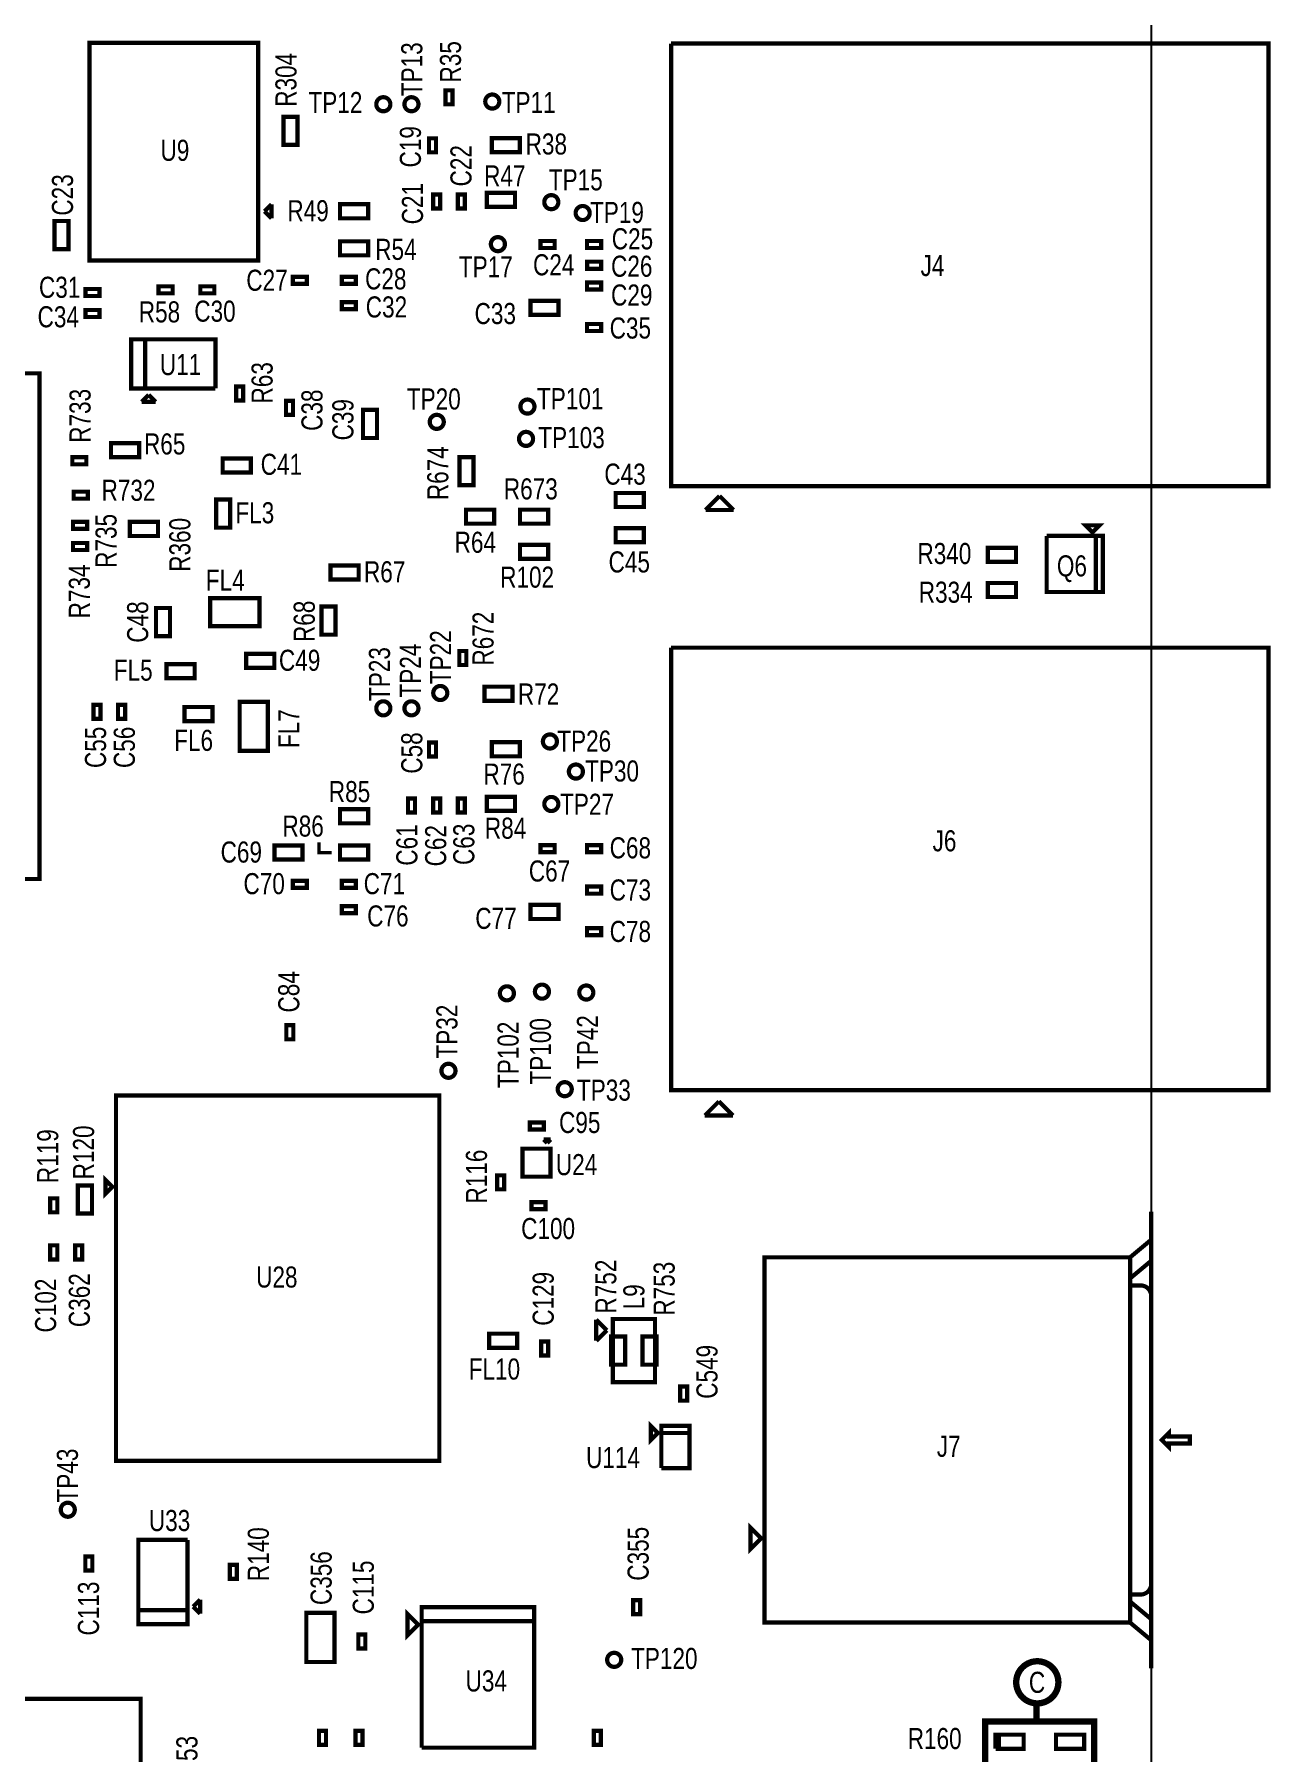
# Model space of a CAD drawing. Extents: x -19 to 106, y -45 to 160.
# Drawn here: x 40.8 to 85.5, y 55.1 to 117.2 of the extents above; entities that cross this region are included whole.
import ezdxf
from ezdxf.enums import TextEntityAlignment as Align

# ---------------------------------------------------------------- set-up
doc = ezdxf.new("R2010")
doc.units = 0
for name, color, linetype in [('BG_OUTLINE', 95, 'CONTINUOUS'), ('PG_ASSEMBLY_TOP', 120, 'CONTINUOUS'), ('RD_ASSEMBLY_TOP', 120, 'CONTINUOUS')]:
    doc.layers.add(name, color=color, linetype=linetype)

msp = doc.modelspace()

# ---------------------------------------------------------------- linework, layer by layer
at = {"layer": 'BG_OUTLINE'}
msp.add_lwpolyline([(-3.809746, -3.81), (81.190084, -3.81), (81.190084, 146.286728), (-3.809746, 146.286728)], close=True, dxfattribs=at)
at = {"layer": 'BG_OUTLINE', "const_width": 0.1524}
msp.add_lwpolyline([(81.1784, 58.115454), (81.1784, 74.625454)], dxfattribs=at)
at = {"layer": 'PG_ASSEMBLY_TOP'}
for points, const_width in [([(48.90516, 116.89207), (42.80916, 116.89207), (42.80916, 109.01807), (48.90516, 109.01807), (48.90516, 116.89207)], 0.1524), ([(65.099184, 100.86213), (66.242184, 100.86213), (63.829184, 100.86213), (63.829184, 116.86413)], 0.1524), ([(63.829184, 116.86413), (85.419184, 116.86413), (85.419184, 100.86213), (65.099184, 100.86213)], 0.1524), ([(55.931562, 114.66576), (55.931562, 115.17376), (55.677562, 115.17376), (55.677562, 114.66576), (55.931562, 114.66576)], 0.1524), ([(50.327306, 113.198656), (50.327306, 114.214656), (49.819306, 114.214656), (49.819306, 113.198656), (50.327306, 113.198656)], 0.1524), ([(55.334662, 112.929924), (55.334662, 113.437924), (55.080662, 113.437924), (55.080662, 112.929924), (55.334662, 112.929924)], 0.1524), ([(57.347866, 112.936274), (58.363866, 112.936274), (58.363866, 113.444274), (57.347866, 113.444274), (57.347866, 112.936274)], 0.1524), ([(55.23357, 111.408718), (55.23357, 110.900718), (55.48757, 110.900718), (55.48757, 111.408718), (55.23357, 111.408718)], 0.1524), ([(56.12257, 111.408718), (56.12257, 110.900718), (56.37657, 110.900718), (56.37657, 111.408718), (56.12257, 111.408718)], 0.1524), ([(57.17286, 110.96117), (58.18886, 110.96117), (58.18886, 111.46917), (57.17286, 111.46917), (57.17286, 110.96117)], 0.1524), ([(49.38776, 111.05007), (49.13376, 110.79607)], 0.1524), ([(49.13376, 110.79607), (49.38776, 110.54207)], 0.1524), ([(49.38776, 110.54207), (49.38776, 111.05007)], 0.1524), ([(52.878736, 111.053118), (51.862736, 111.053118), (51.862736, 110.545118), (52.878736, 110.545118), (52.878736, 111.053118)], 0.1524), ([(42.05097, 109.43336), (42.05097, 110.44936), (41.54297, 110.44936), (41.54297, 109.43336), (42.05097, 109.43336)], 0.1524), ([(52.878736, 109.71403), (51.862736, 109.71403), (51.862736, 109.20603), (52.878736, 109.20603), (52.878736, 109.71403)], 0.1524), ([(59.620912, 109.72419), (59.112912, 109.72419), (59.112912, 109.47019), (59.620912, 109.47019), (59.620912, 109.72419)], 0.1524), ([(60.790328, 109.47019), (61.298328, 109.47019), (61.298328, 109.72419), (60.790328, 109.72419), (60.790328, 109.47019)], 0.1524), ([(60.79617, 108.72216), (61.30417, 108.72216), (61.30417, 108.97616), (60.79617, 108.97616), (60.79617, 108.72216)], 0.1524), ([(45.814488, 108.08716), (45.306488, 108.08716), (45.306488, 107.83316), (45.814488, 107.83316), (45.814488, 108.08716)], 0.1524), ([(47.324264, 108.08716), (46.816264, 108.08716), (46.816264, 107.83316), (47.324264, 107.83316), (47.324264, 108.08716)], 0.1524), ([(50.664872, 108.43133), (50.156872, 108.43133), (50.156872, 108.17733), (50.664872, 108.17733), (50.664872, 108.43133)], 0.1524), ([(51.928268, 108.17733), (52.436268, 108.17733), (52.436268, 108.43133), (51.928268, 108.43133), (51.928268, 108.17733)], 0.1524), ([(60.790328, 107.970066), (61.298328, 107.970066), (61.298328, 108.224066), (60.790328, 108.224066), (60.790328, 107.970066)], 0.1524), ([(42.66311, 107.737148), (43.17111, 107.737148), (43.17111, 107.991148), (42.66311, 107.991148), (42.66311, 107.737148)], 0.1524), ([(51.928268, 107.26293), (52.436268, 107.26293), (52.436268, 107.51693), (51.928268, 107.51693), (51.928268, 107.26293)], 0.1524), ([(58.745628, 107.05338), (59.761628, 107.05338), (59.761628, 107.56138), (58.745628, 107.56138), (58.745628, 107.05338)], 0.1524), ([(42.66311, 106.975148), (43.17111, 106.975148), (43.17111, 107.229148), (42.66311, 107.229148), (42.66311, 106.975148)], 0.1524), ([(44.824396, 106.17073), (44.824396, 104.39273), (44.316396, 104.39273), (44.316396, 106.17073), (47.364396, 106.17073), (47.364396, 104.39273)], 0.1524), ([(47.364396, 104.39273), (44.824396, 104.39273), (44.824396, 106.17073)], 0.1524), ([(60.790328, 106.470196), (61.298328, 106.470196), (61.298328, 106.724196), (60.790328, 106.724196), (60.790328, 106.470196)], 0.1524), ([(41.00703, 86.653624), (41.00703, 104.941624), (22.71903, 104.941624), (22.71903, 86.653624), (41.00703, 86.653624)], 0.1524), ([(48.3616, 103.957628), (48.3616, 104.465628), (48.1076, 104.465628), (48.1076, 103.957628), (48.3616, 103.957628)], 0.1524), ([(44.951396, 104.16413), (44.697396, 103.91013)], 0.1524), ([(44.697396, 103.91013), (45.205396, 103.91013)], 0.1524), ([(45.205396, 103.91013), (44.951396, 104.16413)], 0.1524), ([(49.910238, 103.948484), (49.910238, 103.440484), (50.164238, 103.440484), (50.164238, 103.948484), (49.910238, 103.948484)], 0.1524), ([(52.69357, 103.61676), (52.69357, 102.60076), (53.20157, 102.60076), (53.20157, 103.61676), (52.69357, 103.61676)], 0.1524), ([(42.1894, 101.6508), (42.6974, 101.6508), (42.6974, 101.9048), (42.1894, 101.9048), (42.1894, 101.6508)], 0.1524), ([(43.5864, 101.9048), (44.6024, 101.9048), (44.6024, 102.4128), (43.5864, 102.4128), (43.5864, 101.9048)], 0.1524), ([(47.62373, 101.35362), (48.63973, 101.35362), (48.63973, 101.86162), (47.62373, 101.86162), (47.62373, 101.35362)], 0.1524), ([(56.689498, 100.893626), (56.689498, 101.909626), (56.181498, 101.909626), (56.181498, 100.893626), (56.689498, 100.893626)], 0.1524), ([(42.2402, 100.4062), (42.7482, 100.4062), (42.7482, 100.6602), (42.2402, 100.6602), (42.2402, 100.4062)], 0.1524), ([(62.843918, 100.61321), (61.827918, 100.61321), (61.827918, 100.10521), (62.843918, 100.10521), (62.843918, 100.61321)], 0.1524), ([(47.895764, 99.360482), (47.895764, 100.376482), (47.387764, 100.376482), (47.387764, 99.360482), (47.895764, 99.360482)], 0.1524), ([(56.417464, 99.502722), (57.433464, 99.502722), (57.433464, 100.010722), (56.417464, 100.010722), (56.417464, 99.502722)], 0.1524), ([(59.383168, 100.010722), (58.367168, 100.010722), (58.367168, 99.502722), (59.383168, 99.502722), (59.383168, 100.010722)], 0.1524), ([(65.581784, 100.50653), (65.073784, 99.99853)], 0.1524), ([(65.073784, 99.99853), (66.089784, 99.99853)], 0.1524), ([(66.089784, 99.99853), (65.581784, 100.50653)], 0.1524), ([(42.2148, 99.314), (42.7228, 99.314), (42.7228, 99.568), (42.2148, 99.568), (42.2148, 99.314)], 0.1524), ([(44.2722, 99.06), (45.2882, 99.06), (45.2882, 99.568), (44.2722, 99.568), (44.2722, 99.06)], 0.1524), ([(62.843918, 99.34321), (61.827918, 99.34321), (61.827918, 98.83521), (62.843918, 98.83521), (62.843918, 99.34321)], 0.1524), ([(79.054198, 99.190556), (79.308198, 99.444556), (78.800198, 99.444556), (79.054198, 99.190556)], 0.1524), ([(42.2148, 98.552), (42.7228, 98.552), (42.7228, 98.806), (42.2148, 98.806), (42.2148, 98.552)], 0.1524), ([(59.383168, 98.740722), (58.367168, 98.740722), (58.367168, 98.232722), (59.383168, 98.232722), (59.383168, 98.740722)], 0.1524), ([(79.181198, 97.031556), (79.181198, 99.063556), (77.403198, 99.063556)], 0.1524), ([(77.403198, 99.063556), (77.403198, 97.031556), (79.435198, 97.031556), (79.435198, 99.063556), (79.181198, 99.063556), (79.181198, 97.031556)], 0.1524), ([(75.277218, 98.122232), (76.293218, 98.122232), (76.293218, 98.630232), (75.277218, 98.630232), (75.277218, 98.122232)], 0.1524), ([(51.52136, 97.48266), (52.53736, 97.48266), (52.53736, 97.99066), (51.52136, 97.99066), (51.52136, 97.48266)], 0.1524), ([(76.293218, 97.360232), (75.277218, 97.360232), (75.277218, 96.852232), (76.293218, 96.852232), (76.293218, 97.360232)], 0.1524), ([(45.72127, 95.43796), (45.72127, 96.45396), (45.21327, 96.45396), (45.21327, 95.43796), (45.72127, 95.43796)], 0.1524), ([(48.951388, 96.811592), (47.173388, 96.811592), (47.173388, 95.795592), (48.951388, 95.795592), (48.951388, 96.811592)], 0.1524), ([(51.70297, 95.48876), (51.70297, 96.50476), (51.19497, 96.50476), (51.19497, 95.48876), (51.70297, 95.48876)], 0.1524), ([(65.099184, 79.01813), (66.242184, 79.01813), (63.829184, 79.01813), (63.829184, 95.02013)], 0.1524), ([(63.829184, 95.02013), (85.419184, 95.02013), (85.419184, 79.01813), (65.099184, 79.01813)], 0.1524), ([(46.613064, 94.42577), (45.597064, 94.42577), (45.597064, 93.91777), (46.613064, 93.91777), (46.613064, 94.42577)], 0.1524), ([(48.472852, 94.292928), (49.488852, 94.292928), (49.488852, 94.800928), (48.472852, 94.800928), (48.472852, 94.292928)], 0.1524), ([(56.17464, 94.900242), (56.17464, 94.392242), (56.42864, 94.392242), (56.42864, 94.900242), (56.17464, 94.900242)], 0.1524), ([(58.098436, 93.60916), (57.082436, 93.60916), (57.082436, 93.10116), (58.098436, 93.10116), (58.098436, 93.60916)], 0.1524), ([(43.20794, 92.44584), (43.20794, 92.95384), (42.95394, 92.95384), (42.95394, 92.44584), (43.20794, 92.44584)], 0.1524), ([(44.09694, 92.44584), (44.09694, 92.95384), (43.84294, 92.95384), (43.84294, 92.44584), (44.09694, 92.44584)], 0.1524), ([(47.25797, 92.87256), (46.24197, 92.87256), (46.24197, 92.36456), (47.25797, 92.36456), (47.25797, 92.87256)], 0.1524), ([(49.252886, 91.286076), (49.252886, 93.064076), (48.236886, 93.064076), (48.236886, 91.286076), (49.252886, 91.286076)], 0.1524), ([(55.334662, 91.085924), (55.334662, 91.593924), (55.080662, 91.593924), (55.080662, 91.085924), (55.334662, 91.085924)], 0.1524), ([(57.347866, 91.092274), (58.363866, 91.092274), (58.363866, 91.600274), (57.347866, 91.600274), (57.347866, 91.092274)], 0.1524), ([(54.31917, 89.564718), (54.31917, 89.056718), (54.57317, 89.056718), (54.57317, 89.564718), (54.31917, 89.564718)], 0.1524), ([(55.23357, 89.564718), (55.23357, 89.056718), (55.48757, 89.056718), (55.48757, 89.564718), (55.23357, 89.564718)], 0.1524), ([(56.12257, 89.564718), (56.12257, 89.056718), (56.37657, 89.056718), (56.37657, 89.564718), (56.12257, 89.564718)], 0.1524), ([(57.17286, 89.11717), (58.18886, 89.11717), (58.18886, 89.62517), (57.17286, 89.62517), (57.17286, 89.11717)], 0.1524), ([(52.878736, 89.177368), (51.862736, 89.177368), (51.862736, 88.669368), (52.878736, 88.669368), (52.878736, 89.177368)], 0.1524), ([(50.50917, 87.86876), (49.49317, 87.86876), (49.49317, 87.36076), (50.50917, 87.36076), (50.50917, 87.86876)], 0.1524), ([(51.562, 87.6046), (51.1048, 87.6046), (51.1048, 87.9856)], 0.127), ([(52.878736, 87.87003), (51.862736, 87.87003), (51.862736, 87.36203), (52.878736, 87.36203), (52.878736, 87.87003)], 0.1524), ([(59.620912, 87.88019), (59.112912, 87.88019), (59.112912, 87.62619), (59.620912, 87.62619), (59.620912, 87.88019)], 0.1524), ([(60.790328, 87.62619), (61.298328, 87.62619), (61.298328, 87.88019), (60.790328, 87.88019), (60.790328, 87.62619)], 0.1524), ([(50.664872, 86.58733), (50.156872, 86.58733), (50.156872, 86.33333), (50.664872, 86.33333), (50.664872, 86.58733)], 0.1524), ([(51.928268, 86.33333), (52.436268, 86.33333), (52.436268, 86.58733), (51.928268, 86.58733), (51.928268, 86.33333)], 0.1524), ([(60.790328, 86.126066), (61.298328, 86.126066), (61.298328, 86.380066), (60.790328, 86.380066), (60.790328, 86.126066)], 0.1524), ([(51.928268, 85.41893), (52.436268, 85.41893), (52.436268, 85.67293), (51.928268, 85.67293), (51.928268, 85.41893)], 0.1524), ([(58.745628, 85.20938), (59.761628, 85.20938), (59.761628, 85.71738), (58.745628, 85.71738), (58.745628, 85.20938)], 0.1524), ([(60.790328, 84.626196), (61.298328, 84.626196), (61.298328, 84.880196), (60.790328, 84.880196), (60.790328, 84.626196)], 0.1524), ([(49.92497, 81.36636), (49.92497, 80.85836), (50.17897, 80.85836), (50.17897, 81.36636), (49.92497, 81.36636)], 0.1524), ([(43.76801, 65.61836), (55.45201, 65.61836), (55.45201, 78.82636), (43.76801, 78.82636), (43.76801, 65.61836)], 0.1524), ([(65.556384, 78.61173), (65.048384, 78.10373)], 0.1524), ([(66.064384, 78.10373), (65.556384, 78.61173)], 0.1524), ([(59.230006, 77.854048), (58.722006, 77.854048), (58.722006, 77.600048), (59.230006, 77.600048), (59.230006, 77.854048)], 0.1524), ([(65.048384, 78.10373), (66.064384, 78.10373)], 0.1524), ([(59.473846, 77.235812), (59.219846, 77.235812)], 0.1524), ([(59.219846, 77.235812), (59.346846, 77.108812)], 0.1524), ([(59.346846, 77.108812), (59.473846, 77.235812)], 0.1524), ([(58.457846, 76.905612), (58.457846, 75.889612), (59.473846, 75.889612), (59.473846, 76.905612), (58.457846, 76.905612)], 0.1524), ([(43.64101, 75.52436), (43.38701, 75.77836), (43.38701, 75.27036), (43.64101, 75.52436)], 0.1524), ([(57.79516, 75.433682), (57.79516, 75.941682), (57.54116, 75.941682), (57.54116, 75.433682), (57.79516, 75.433682)], 0.1524), ([(41.64711, 74.601578), (41.64711, 75.109578), (41.39311, 75.109578), (41.39311, 74.601578), (41.64711, 74.601578)], 0.1524), ([(42.9006, 74.557636), (42.9006, 75.573636), (42.3926, 75.573636), (42.3926, 74.557636), (42.9006, 74.557636)], 0.1524), ([(59.291982, 74.972672), (58.783982, 74.972672), (58.783982, 74.718672), (59.291982, 74.718672), (59.291982, 74.972672)], 0.1524), ([(41.39311, 73.407524), (41.39311, 72.899524), (41.64711, 72.899524), (41.64711, 73.407524), (41.39311, 73.407524)], 0.1524), ([(42.545, 72.899524), (42.545, 73.407524), (42.291, 73.407524), (42.291, 72.899524), (42.545, 72.899524)], 0.1524), ([(80.4164, 72.974454), (80.4164, 72.212454), (81.1784, 72.847454), (81.1784, 73.609454), (80.4164, 72.974454), (67.2084, 72.974454), (67.2084, 59.766454), (80.4164, 59.766454), (81.1784, 59.131454), (81.1784, 59.893454), (80.4164, 60.528454)], 0.1524), ([(80.4164, 59.766454), (80.4164, 71.958454)], 0.1524), ([(58.2676, 70.21322), (57.2516, 70.21322), (57.2516, 69.70522), (58.2676, 69.70522), (58.2676, 70.21322)], 0.1524), ([(61.505592, 70.338442), (61.124592, 70.719442)], 0.1524), ([(61.124592, 70.719442), (61.124592, 69.957442)], 0.1524), ([(61.124592, 69.957442), (61.505592, 70.338442)], 0.1524), ([(61.721492, 70.744842), (61.721492, 68.458842), (63.245492, 68.458842), (63.245492, 70.744842), (61.721492, 70.744842)], 0.1524), ([(59.387232, 69.425312), (59.387232, 69.933312), (59.133232, 69.933312), (59.133232, 69.425312), (59.387232, 69.425312)], 0.1524), ([(62.17285, 69.093842), (62.17285, 70.109842), (61.66485, 70.109842), (61.66485, 69.093842), (62.17285, 69.093842)], 0.1524), ([(63.302134, 69.093842), (63.302134, 70.109842), (62.794134, 70.109842), (62.794134, 69.093842), (63.302134, 69.093842)], 0.1524), ([(64.409574, 67.7926), (64.409574, 68.3006), (64.155574, 68.3006), (64.155574, 67.7926), (64.409574, 67.7926)], 0.1524), ([(63.3476, 66.6242), (63.0936, 66.8782), (63.0936, 66.3702), (63.3476, 66.6242)], 0.1524), ([(63.4746, 65.3542), (64.4906, 65.3542), (64.4906, 66.8782), (63.4746, 66.8782), (63.4746, 66.6242), (64.4906, 66.6242)], 0.1524), ([(64.4906, 66.6242), (63.4746, 66.6242), (63.4746, 65.3542)], 0.1524), ([(81.5594, 66.370454), (81.8134, 66.116454), (81.8134, 66.243454), (82.5754, 66.243454), (82.5754, 66.497454), (81.8134, 66.497454), (81.8134, 66.624454), (81.5594, 66.370454)], 0.1524), ([(67.0814, 62.814454), (66.7004, 62.433454), (66.7004, 63.195454), (67.0814, 62.814454)], 0.1524), ([(44.575222, 60.216796), (46.353222, 60.216796), (46.353222, 59.708796), (44.575222, 59.708796), (44.575222, 62.756796), (46.353222, 62.756796)], 0.1524), ([(46.353222, 62.756796), (46.353222, 60.216796), (44.575222, 60.216796)], 0.1524), ([(42.912792, 61.648848), (42.912792, 62.156848), (42.658792, 62.156848), (42.658792, 61.648848), (42.912792, 61.648848)], 0.1524), ([(47.884334, 61.856874), (47.884334, 61.348874), (48.138334, 61.348874), (48.138334, 61.856874), (47.884334, 61.856874)], 0.1524), ([(46.810422, 60.597796), (46.556422, 60.343796)], 0.1524), ([(46.556422, 60.343796), (46.810422, 60.089796)], 0.1524), ([(46.810422, 60.089796), (46.810422, 60.597796)], 0.1524), ([(54.8132, 55.245), (58.8772, 55.245), (58.8772, 60.325), (54.8132, 60.325), (54.8132, 59.817), (58.8772, 59.817)], 0.1524), ([(62.7126, 60.071), (62.7126, 60.579), (62.4586, 60.579), (62.4586, 60.071), (62.7126, 60.071)], 0.1524), ([(51.6636, 58.3438), (51.6636, 60.1218), (50.6476, 60.1218), (50.6476, 58.3438), (51.6636, 58.3438)], 0.1524), ([(54.6862, 59.69), (54.3052, 60.071), (54.3052, 59.309), (54.6862, 59.69)], 0.1524), ([(58.8772, 59.817), (54.8132, 59.817), (54.8132, 55.245)], 0.1524), ([(52.7812, 58.8264), (52.7812, 59.3344), (52.5272, 59.3344), (52.5272, 58.8264), (52.7812, 58.8264)], 0.1524), ([(44.660058, 57.009538), (9.354058, 57.009538), (9.354058, 52.183538), (44.660058, 52.183538), (44.660058, 57.009538)], 0.1524), ([(77.0382, 56.2356), (77.0382, 56.8452)], 0.2286), ([(51.1048, 55.8546), (51.1048, 55.3466), (51.3588, 55.3466), (51.3588, 55.8546), (51.1048, 55.8546)], 0.1524), ([(52.6796, 55.3466), (52.6796, 55.8546), (52.4256, 55.8546), (52.4256, 55.3466), (52.6796, 55.3466)], 0.1524), ([(61.2902, 55.3466), (61.2902, 55.8546), (61.0362, 55.8546), (61.0362, 55.3466), (61.2902, 55.3466)], 0.1524), ([(75.4634, 43.8658), (79.121, 43.8658), (79.121, 56.1848), (75.184, 56.1848), (75.184, 43.8658), (75.4634, 43.8658)], 0.2286), ([(75.55357, 55.20436), (76.56957, 55.20436), (76.56957, 55.71236), (75.68057, 55.71236), (75.68057, 55.20436)], 0.1524), ([(75.68057, 55.20436), (75.68057, 55.71236), (75.55357, 55.71236), (75.55357, 55.20436)], 0.1524), ([(78.75397, 55.71236), (77.73797, 55.71236), (77.73797, 55.20436), (78.75397, 55.20436), (78.75397, 55.71236)], 0.1524)]:
    msp.add_lwpolyline(points, dxfattribs=dict(at, const_width=const_width))
for points, const_width in [([(53.683662, 114.670332, 1), (53.175662, 114.670332, 1), (53.683662, 114.670332)], 0.1524), ([(54.699662, 114.670332, 1), (54.191662, 114.670332, 1), (54.699662, 114.670332)], 0.1524), ([(57.62117, 114.76736, 1), (57.11317, 114.76736, 1), (57.62117, 114.76736)], 0.1524), ([(59.75477, 111.129318, 1), (59.24677, 111.129318, 1), (59.75477, 111.129318)], 0.1524), ([(60.887356, 110.73638, 1), (60.379356, 110.73638, 1), (60.887356, 110.73638)], 0.1524), ([(57.82437, 109.61116, 1), (57.31637, 109.61116, 1), (57.82437, 109.61116)], 0.1524), ([(58.891932, 103.737664, 1), (58.383932, 103.737664, 1), (58.891932, 103.737664)], 0.1524), ([(55.61457, 103.18496, 1), (55.10657, 103.18496, 1), (55.61457, 103.18496)], 0.1524), ([(58.841132, 102.569264, 1), (58.333132, 102.569264, 1), (58.841132, 102.569264)], 0.1524), ([(55.74157, 93.38056, 1), (55.23357, 93.38056, 1), (55.74157, 93.38056)], 0.1524), ([(53.683662, 92.826332, 1), (53.175662, 92.826332, 1), (53.683662, 92.826332)], 0.1524), ([(54.699662, 92.826332, 1), (54.191662, 92.826332, 1), (54.699662, 92.826332)], 0.1524), ([(59.70397, 91.62796, 1), (59.19597, 91.62796, 1), (59.70397, 91.62796)], 0.1524), ([(60.643008, 90.540078, 1), (60.135008, 90.540078, 1), (60.643008, 90.540078)], 0.1524), ([(59.75477, 89.36736, 1), (59.24677, 89.36736, 1), (59.75477, 89.36736)], 0.1524), ([(58.14949, 82.521044, 1), (57.64149, 82.521044, 1), (58.14949, 82.521044)], 0.1524), ([(59.415426, 82.582004, 1), (58.907426, 82.582004, 1), (59.415426, 82.582004)], 0.1524), ([(61.01842, 82.55, 1), (60.51042, 82.55, 1), (61.01842, 82.55)], 0.1524), ([(56.03748, 79.720186, 1), (55.52948, 79.720186, 1), (56.03748, 79.720186)], 0.1524), ([(60.239402, 79.05496, 1), (59.731402, 79.05496, 1), (60.239402, 79.05496)], 0.1524), ([(80.4164, 71.958454), (80.4164, 60.782454), (80.7974, 60.782454, 0.414214), (81.1784, 61.163454), (81.1784, 71.577454, 0.414214), (80.7974, 71.958454), (80.4164, 71.958454), (80.4164, 72.974454)], 0.1524), ([(42.27957, 63.847472, 1), (41.77157, 63.847472, 1), (42.27957, 63.847472)], 0.1524), ([(62.0268, 58.42, 1), (61.5188, 58.42, 1), (62.0268, 58.42)], 0.1524), ([(77.8256, 57.6072, 1), (76.3016, 57.6072, 1), (77.8256, 57.6072)], 0.2286)]:
    msp.add_lwpolyline(points, format="xyb", dxfattribs=dict(at, const_width=const_width))

# ---------------------------------------------------------------- texts
at = {"layer": 'PG_ASSEMBLY_TOP', "width": 0.8}
msp.add_text('C', height=0.762, dxfattribs=at).set_placement((76.7588, 57.2262))
at = {"layer": 'RD_ASSEMBLY_TOP', "width": 0.8}
for s, p in [('TP13', (54.8386, 114.9604)), ('R304', (50.292, 114.5794)), ('C23', (42.2148, 110.6424)), ('C39', (52.3494, 102.5144)), ('R674', (55.7784, 100.3554)), ('R360', (46.4566, 97.7646)), ('C48', (44.9326, 95.1992)), ('R68', (50.9524, 95.2246)), ('TP24', (54.7878, 93.218)), ('TP22', (55.88, 93.7006)), ('TP23', (53.6702, 93.091)), ('FL7', (50.3936, 91.3892)), ('TP32', (56.1086, 80.1624)), ('TP102', (58.3184, 79.0956)), ('TP100', (59.4868, 79.2226)), ('TP42', (61.1886, 79.7814)), ('R120', (42.9768, 75.7936)), ('R752', (61.849, 70.9422)), ('R753', (63.9572, 70.866)), ('C102', (41.6052, 70.2564)), ('L9', (62.865, 71.0946)), ('TP43', (42.3926, 64.1096)), ('C356', (51.562, 60.4012)), ('R153', (46.712632, 53.720492))]:
    msp.add_text(s, height=0.762, rotation=90, dxfattribs=at).set_placement(p)
for s, p in [('R35', (56.2356, 116.205)), ('C19', (54.7878, 113.1316)), ('C22', (56.6166, 112.4458)), ('C21', (54.864, 111.0742)), ('R63', (49.4284, 104.5972)), ('R733', (42.8498, 103.4034)), ('C38', (51.2318, 103.6066)), ('R735', (43.7896, 98.8822)), ('R734', (42.8244, 97.0534)), ('R672', (57.41416, 95.345758)), ('C55', (43.4086, 91.4146)), ('C56', (44.45, 91.4146)), ('C58', (54.8386, 91.2114)), ('C61', (54.6608, 87.884)), ('C62', (55.7022, 87.8586)), ('C63', (56.7182, 87.9094)), ('C84', (50.3936, 82.5754)), ('R119', (41.6814, 76.6318)), ('R116', (57.1754, 75.8952)), ('C362', (42.8244, 71.4248)), ('C129', (59.5884, 71.4756)), ('C549', (65.5066, 68.834)), ('R140', (49.292764, 62.239652)), ('C355', (63.0174, 62.2554)), ('C115', (53.086, 61.0362)), ('C113', (43.1546, 60.2742))]:
    msp.add_text(s, height=0.762, rotation=90, dxfattribs=at).set_placement(p, align=Align.CENTER)
for s, p in [('TP12', (50.7238, 114.3508)), ('TP11', (57.7088, 114.3508)), ('R38', (58.5724, 112.8522)), ('R47', (57.07126, 111.69777)), ('TP15', (59.4106, 111.5568)), ('R49', (49.9618, 110.4392)), ('TP19', (60.898786, 110.376462)), ('R54', (53.1368, 109.0422)), ('TP17', (56.1594, 108.4072)), ('J4', (72.8472, 108.458)), ('C33', (56.727344, 106.72064)), ('TP20', (54.2798, 103.632)), ('TP101', (58.982864, 103.642668)), ('R65', (44.7802, 102.0064)), ('TP103', (59.0296, 102.235)), ('C41', (48.9966, 101.2698)), ('C43', (61.4172, 100.9142)), ('R673', (57.785, 100.3808)), ('FL3', (48.0822, 99.5172)), ('R64', (56.007, 98.4504)), ('R340', (72.73163, 98.043492)), ('C45', (61.5696, 97.7392)), ('Q6', (77.771244, 97.596198)), ('FL4', (47.0154, 97.0788)), ('R67', (52.7304, 97.3836)), ('R102', (57.651904, 97.18929)), ('R334', (72.779382, 96.644968)), ('FL5', (43.688, 93.8276)), ('C49', (49.657, 94.1832)), ('R72', (58.293, 92.964)), ('FL6', (45.8724, 91.2876)), ('TP26', (59.7154, 91.2622)), ('R76', (57.0484, 90.0684)), ('TP30', (60.72251, 90.18016)), ('R85', (51.4604, 89.4334)), ('TP27', (59.817, 88.9762)), ('R86', (49.784, 88.1888)), ('R84', (57.0992, 88.1126)), ('J6', (73.279, 87.6554)), ('C69', (47.5488, 87.249)), ('C77', (56.752744, 84.85124)), ('TP33', (60.4266, 78.6384)), ('U24', (59.6646, 75.946)), ('FL10', (56.515, 68.5546)), ('J7', (73.4314, 65.7606)), ('U114', (60.7568, 65.3542)), ('TP120', (62.3824, 58.0898))]:
    msp.add_text(s, height=0.762, dxfattribs=at).set_placement(p)
for s, p in [('U9', (45.8978, 112.6236)), ('C25', (62.4332, 109.4232)), ('C28', (53.5178, 107.9754)), ('C24', (59.5884, 108.4834)), ('C26', (62.4078, 108.4326)), ('C31', (41.7322, 107.6706)), ('C27', (49.2252, 107.9246)), ('C29', (62.4078, 107.3912)), ('R58', (45.339, 106.7816)), ('C30', (47.3456, 106.807)), ('C32', (53.5432, 106.9594)), ('C34', (41.6814, 106.6038)), ('C35', (62.357, 106.1974)), ('U11', (46.101, 104.8766)), ('R732', (44.2214, 100.33)), ('C68', (62.357, 87.4014)), ('C67', (59.436, 86.5632)), ('C70', (49.1236, 86.106)), ('C71', (53.467, 86.106)), ('C73', (62.357, 85.8774)), ('C76', (53.594, 84.9376)), ('C78', (62.357, 84.3788)), ('C95', (60.5282, 77.47)), ('C100', (59.3852, 73.6346)), ('U28', (49.5808, 71.882)), ('U33', (45.704252, 63.076836)), ('U34', (57.15, 57.277)), ('R160', (73.3552, 55.1942))]:
    msp.add_text(s, height=0.762, dxfattribs=at).set_placement(p, align=Align.CENTER)

doc.saveas('drawing.dxf')
